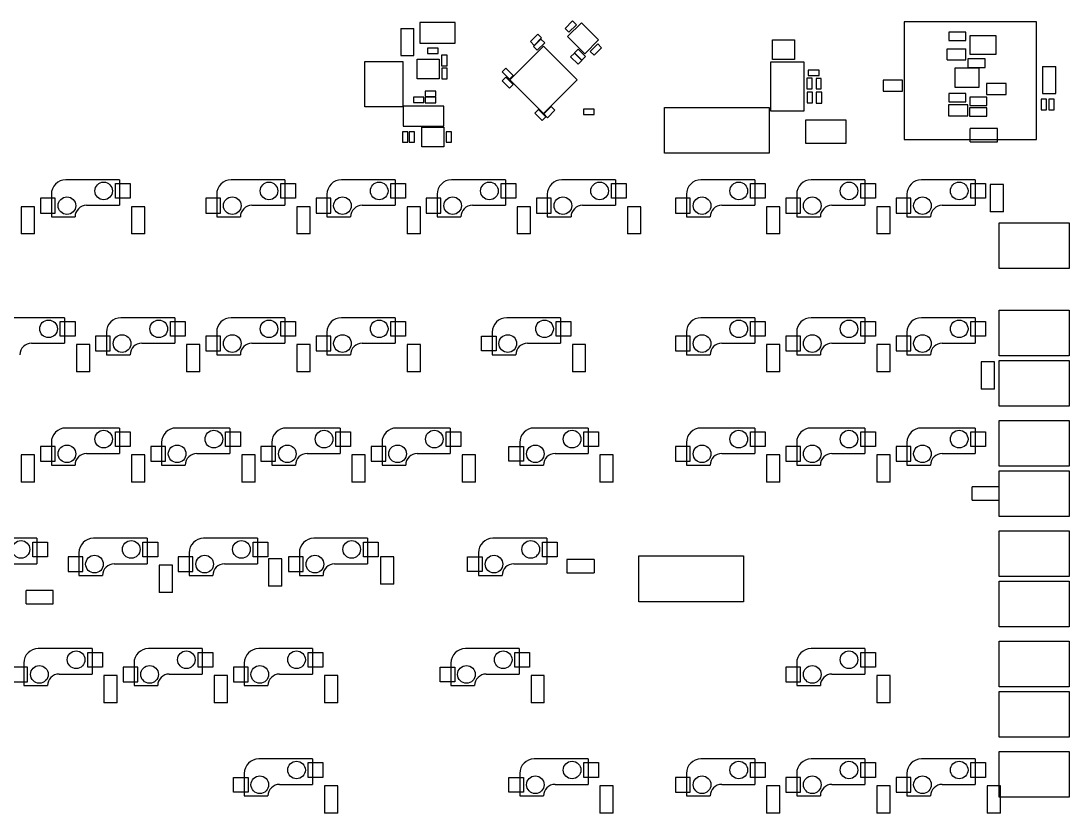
# Model space of a CAD drawing. Extents: x -22 to 350, y -102 to 34.
# Drawn here: x 169.2 to 350.4, y -102.4 to 34.4 of the extents above; entities that cross this region are included whole.
import ezdxf

# ---------------------------------------------------------------- set-up
doc = ezdxf.new("R2010")
doc.units = 0
doc.layers.add('BLACK', color=7, linetype='CONTINUOUS')

msp = doc.modelspace()

# ---------------------------------------------------------------- linework, layer by layer
at = {"layer": 'BLACK', "linetype": 'CONTINUOUS'}
for p, q in [((264.568, 34.4414), (263.281, 33.1544)), ((265.219, 33.7908), (264.568, 34.4414)), ((234.85, 33.15), (234.85, 28.45)), ((234.85, 33.15), (237.15, 33.15)), ((237.15, 28.45), (237.15, 33.15)), ((238.15, 34.175), (238.15, 30.625)), ((244.25, 34.175), (238.15, 34.175)), ((244.25, 30.625), (244.25, 34.175)), ((263.281, 33.1544), (263.932, 32.5039)), ((263.684, 31.7323), (266.088, 34.1364)), ((263.932, 32.5039), (265.219, 33.7908)), ((266.088, 34.1364), (269.058, 31.1666)), ((321.857, 34.275), (321.857, 13.975)), ((344.757, 34.275), (321.857, 34.275)), ((344.757, 13.975), (344.757, 34.275)), ((258.568, 32.1664), (257.281, 30.8794)), ((257.281, 30.8794), (257.932, 30.2289)), ((259.093, 31.3164), (257.806, 30.0294)), ((257.932, 30.2289), (259.219, 31.5158)), ((259.219, 31.5158), (258.568, 32.1664)), ((259.744, 30.6658), (259.093, 31.3164)), ((266.654, 28.7624), (263.684, 31.7323)), ((269.058, 31.1666), (266.654, 28.7624)), ((299.11, 31.16), (302.95, 31.16)), ((299.11, 27.76), (299.11, 31.16)), ((302.95, 31.16), (302.95, 27.76)), ((332.53, 32.51), (329.57, 32.51)), ((329.57, 32.51), (329.57, 31.05)), ((329.57, 31.05), (332.53, 31.05)), ((332.53, 31.05), (332.53, 32.51)), ((337.76, 31.86), (333.2, 31.86)), ((333.2, 31.86), (333.2, 28.7)), ((337.76, 28.7), (337.76, 31.86)), ((238.15, 30.625), (244.25, 30.625)), ((241.31, 29.74), (239.49, 29.74)), ((239.49, 29.74), (239.49, 28.82)), ((241.31, 28.82), (241.31, 29.74)), ((253.694, 24.2827), (259.52, 30.1093)), ((257.806, 30.0294), (258.457, 29.3789)), ((258.457, 29.3789), (259.744, 30.6658)), ((259.52, 30.1093), (265.347, 24.2827)), ((265.532, 29.5914), (264.881, 28.9408)), ((266.819, 28.3044), (265.532, 29.5914)), ((268.908, 30.4808), (267.621, 29.1939)), ((267.621, 29.1939), (268.271, 28.5433)), ((268.271, 28.5433), (269.558, 29.8303)), ((269.558, 29.8303), (268.908, 30.4808)), ((329.33, 29.63), (332.53, 29.63)), ((329.33, 27.73), (329.33, 29.63)), ((332.53, 27.73), (332.53, 29.63)), ((228.668, 19.625), (228.668, 27.425)), ((228.668, 27.425), (235.228, 27.425)), ((234.85, 28.45), (237.15, 28.45)), ((235.228, 27.425), (235.228, 19.625)), ((237.68, 24.4679), (237.68, 27.8679)), ((237.68, 27.8679), (241.52, 27.8679)), ((239.49, 28.82), (241.31, 28.82)), ((241.52, 27.8679), (241.52, 24.4679)), ((241.93, 28.53), (241.93, 26.67)), ((242.87, 28.53), (241.93, 28.53)), ((242.87, 26.67), (242.87, 28.53)), ((264.882, 28.8914), (264.231, 28.2408)), ((264.231, 28.2408), (265.518, 26.9539)), ((264.881, 28.9408), (266.168, 27.6539)), ((266.169, 27.6044), (264.882, 28.8914)), ((265.518, 26.9539), (266.169, 27.6044)), ((266.168, 27.6539), (266.819, 28.3044)), ((298.82, 27.39), (304.52, 27.39)), ((298.82, 18.89), (298.82, 27.39)), ((302.95, 27.76), (299.11, 27.76)), ((304.52, 27.39), (304.52, 18.89)), ((329.33, 27.73), (332.53, 27.73)), ((335.87, 27.89), (332.91, 27.89)), ((332.91, 27.89), (332.91, 26.43)), ((333.2, 28.7), (337.76, 28.7)), ((335.87, 26.43), (335.87, 27.89)), ((241.93, 26.67), (242.87, 26.67)), ((242.9, 26.2821), (241.96, 26.2821)), ((241.96, 26.2821), (241.96, 24.4221)), ((242.9, 24.4221), (242.9, 26.2821)), ((253.027, 26.3115), (252.377, 25.6609)), ((252.377, 25.6609), (253.664, 24.374)), ((254.314, 25.0245), (253.027, 26.3115)), ((305.3, 25.95), (305.3, 25.01)), ((307.16, 25.95), (305.3, 25.95)), ((307.16, 25.01), (307.16, 25.95)), ((330.7, 22.95), (330.7, 26.35)), ((330.7, 26.35), (334.8, 26.35)), ((332.91, 26.43), (335.87, 26.43)), ((334.8, 26.35), (334.8, 22.95)), ((345.78, 26.6), (345.78, 21.9)), ((345.78, 26.6), (348.08, 26.6)), ((348.08, 21.9), (348.08, 26.6)), ((241.52, 24.4679), (237.68, 24.4679)), ((241.96, 24.4221), (242.9, 24.4221)), ((253.027, 24.7615), (252.377, 24.1109)), ((252.377, 24.1109), (253.664, 22.824)), ((254.314, 23.4746), (253.027, 24.7615)), ((253.664, 24.374), (254.314, 25.0245)), ((259.52, 18.4561), (253.694, 24.2827)), ((265.347, 24.2827), (259.52, 18.4561)), ((305.99, 24.56), (305.05, 24.56)), ((305.05, 24.56), (305.05, 22.7)), ((305.3, 25.01), (307.16, 25.01)), ((305.99, 22.7), (305.99, 24.56)), ((306.64, 24.53), (306.64, 22.71)), ((307.56, 24.53), (306.64, 24.53)), ((307.56, 22.71), (307.56, 24.53)), ((321.59, 24.21), (318.23, 24.21)), ((318.23, 24.21), (318.23, 22.31)), ((321.59, 22.31), (321.59, 24.21)), ((336.13, 23.66), (336.13, 21.76)), ((339.49, 23.66), (336.13, 23.66)), ((339.49, 21.76), (339.49, 23.66)), ((240.91, 22.31), (239.09, 22.31)), ((239.09, 22.31), (239.09, 21.39)), ((240.91, 21.39), (240.91, 22.31)), ((253.664, 22.824), (254.314, 23.4746)), ((305.05, 22.7), (305.99, 22.7)), ((306.03, 22.14), (305.11, 22.14)), ((305.11, 22.14), (305.11, 20.32)), ((306.03, 20.32), (306.03, 22.14)), ((306.64, 22.71), (307.56, 22.71)), ((306.68, 22.13), (306.68, 20.27)), ((307.62, 22.13), (306.68, 22.13)), ((307.62, 20.27), (307.62, 22.13)), ((318.23, 22.31), (321.59, 22.31)), ((329.582, 21.9205), (329.582, 20.4605)), ((332.542, 21.9205), (329.582, 21.9205)), ((334.8, 22.95), (330.7, 22.95)), ((332.542, 20.4605), (332.542, 21.9205)), ((336.13, 21.76), (339.49, 21.76)), ((345.78, 21.9), (348.08, 21.9)), ((238.875, 21.263), (237.055, 21.263)), ((237.055, 21.263), (237.055, 20.343)), ((237.055, 20.343), (238.875, 20.343)), ((238.875, 20.343), (238.875, 21.263)), ((239.07, 21.27), (239.07, 20.33)), ((240.93, 21.27), (239.07, 21.27)), ((239.07, 20.33), (240.93, 20.33)), ((239.09, 21.39), (240.91, 21.39)), ((240.93, 20.33), (240.93, 21.27)), ((305.11, 20.32), (306.03, 20.32)), ((306.68, 20.27), (307.62, 20.27)), ((332.905, 19.95), (329.545, 19.95)), ((329.545, 19.95), (329.545, 18.05)), ((329.582, 20.4605), (332.542, 20.4605)), ((332.905, 18.05), (332.905, 19.95)), ((333.2, 21.29), (333.2, 19.83)), ((336.16, 21.29), (333.2, 21.29)), ((336.16, 19.83), (336.16, 21.29)), ((346.5, 20.96), (345.56, 20.96)), ((345.56, 20.96), (345.56, 19.1)), ((346.5, 19.1), (346.5, 20.96)), ((347.83, 20.93), (346.91, 20.93)), ((346.91, 20.93), (346.91, 19.11)), ((347.83, 19.11), (347.83, 20.93)), ((235.228, 19.625), (228.668, 19.625)), ((242.3, 19.75), (235.3, 19.75)), ((235.3, 19.75), (235.3, 16.25)), ((242.3, 16.25), (242.3, 19.75)), ((258.677, 19.1615), (258.027, 18.5109)), ((258.027, 18.5109), (259.314, 17.224)), ((259.964, 17.8745), (258.677, 19.1615)), ((260.864, 19.6615), (259.577, 18.3745)), ((259.577, 18.3745), (260.227, 17.724)), ((260.227, 17.724), (261.514, 19.0109)), ((261.514, 19.0109), (260.864, 19.6615)), ((266.44, 19.2027), (266.44, 18.2627)), ((268.3, 19.2027), (266.44, 19.2027)), ((266.44, 18.2627), (268.3, 18.2627)), ((268.3, 18.2627), (268.3, 19.2027)), ((280.471, 11.625), (280.471, 19.525)), ((280.471, 19.525), (298.571, 19.525)), ((298.571, 19.525), (298.571, 11.625)), ((304.52, 18.89), (298.82, 18.89)), ((333.19, 19.46), (333.19, 18)), ((336.15, 19.46), (333.19, 19.46)), ((333.2, 19.83), (336.16, 19.83)), ((336.15, 18), (336.15, 19.46)), ((345.56, 19.1), (346.5, 19.1)), ((346.91, 19.11), (347.83, 19.11)), ((259.314, 17.224), (259.964, 17.8745)), ((311.83, 17.32), (304.83, 17.32)), ((304.83, 17.32), (304.83, 13.32)), ((311.83, 13.32), (311.83, 17.32)), ((329.545, 18.05), (332.905, 18.05)), ((333.19, 18), (336.15, 18)), ((235.14, 15.31), (235.14, 13.49)), ((236.06, 15.31), (235.14, 15.31)), ((235.3, 16.25), (242.3, 16.25)), ((236.06, 13.49), (236.06, 15.31)), ((236.34, 15.31), (236.34, 13.49)), ((237.26, 15.31), (236.34, 15.31)), ((237.26, 13.49), (237.26, 15.31)), ((238.48, 16.1), (242.32, 16.1)), ((238.48, 12.7), (238.48, 16.1)), ((242.32, 16.1), (242.32, 12.7)), ((242.74, 15.31), (242.74, 13.49)), ((243.66, 15.31), (242.74, 15.31)), ((243.66, 13.49), (243.66, 15.31)), ((338.01, 15.86), (333.31, 15.86)), ((333.31, 13.56), (333.31, 15.86)), ((338.01, 13.56), (338.01, 15.86)), ((235.14, 13.49), (236.06, 13.49)), ((236.34, 13.49), (237.26, 13.49)), ((242.32, 12.7), (238.48, 12.7)), ((242.74, 13.49), (243.66, 13.49)), ((304.83, 13.32), (311.83, 13.32)), ((321.857, 13.975), (344.757, 13.975)), ((333.31, 13.56), (338.01, 13.56)), ((298.571, 11.625), (280.471, 11.625)), ((186.275, 7), (176.975, 7)), ((185.547, 6.35), (188.087, 6.35)), ((185.547, 3.81), (185.547, 6.35)), ((186.275, 7), (186.275, 2.6)), ((188.087, 6.35), (188.087, 3.81)), ((214.85, 7), (205.55, 7)), ((214.122, 3.81), (214.122, 6.35)), ((214.122, 6.35), (216.662, 6.35)), ((214.85, 7), (214.85, 2.6)), ((216.662, 6.35), (216.662, 3.81)), ((233.9, 7), (224.6, 7)), ((233.172, 3.81), (233.172, 6.35)), ((233.172, 6.35), (235.712, 6.35)), ((233.9, 7), (233.9, 2.6)), ((235.712, 6.35), (235.712, 3.81)), ((252.95, 7), (243.65, 7)), ((252.222, 6.35), (254.762, 6.35)), ((252.222, 3.81), (252.222, 6.35)), ((252.95, 7), (252.95, 2.6)), ((254.762, 6.35), (254.762, 3.81)), ((272, 7), (262.7, 7)), ((271.272, 3.81), (271.272, 6.35)), ((271.272, 6.35), (273.812, 6.35)), ((272, 7), (272, 2.6)), ((273.812, 6.35), (273.812, 3.81)), ((296.05, 7), (286.75, 7)), ((295.322, 3.81), (295.322, 6.35)), ((295.322, 6.35), (297.862, 6.35)), ((296.05, 7), (296.05, 2.6)), ((297.862, 6.35), (297.862, 3.81)), ((315.1, 7), (305.8, 7)), ((314.372, 6.35), (316.912, 6.35)), ((314.372, 3.81), (314.372, 6.35)), ((315.1, 7), (315.1, 2.6)), ((316.912, 6.35), (316.912, 3.81)), ((334.15, 7), (324.85, 7)), ((333.422, 6.35), (335.962, 6.35)), ((333.422, 3.81), (333.422, 6.35)), ((334.15, 7), (334.15, 2.6)), ((335.962, 6.35), (335.962, 3.81)), ((336.75, 6.18), (336.75, 1.48)), ((339.05, 6.18), (336.75, 6.18)), ((339.05, 1.48), (339.05, 6.18)), ((172.593, 3.81), (172.593, 1.27)), ((175.133, 3.81), (172.593, 3.81)), ((174.475, 4.5), (174.475, 0.6)), ((175.133, 1.27), (175.133, 3.81)), ((188.087, 3.81), (185.547, 3.81)), ((203.708, 3.81), (201.168, 3.81)), ((201.168, 3.81), (201.168, 1.27)), ((203.05, 4.5), (203.05, 0.6)), ((203.708, 1.27), (203.708, 3.81)), ((216.662, 3.81), (214.122, 3.81)), ((222.758, 3.81), (220.218, 3.81)), ((220.218, 3.81), (220.218, 1.27)), ((222.1, 4.5), (222.1, 0.6)), ((222.758, 1.27), (222.758, 3.81)), ((235.712, 3.81), (233.172, 3.81)), ((241.808, 3.81), (239.268, 3.81)), ((239.268, 3.81), (239.268, 1.27)), ((241.15, 4.5), (241.15, 0.6)), ((241.808, 1.27), (241.808, 3.81)), ((254.762, 3.81), (252.222, 3.81)), ((260.858, 3.81), (258.318, 3.81)), ((258.318, 3.81), (258.318, 1.27)), ((260.2, 4.5), (260.2, 0.6)), ((260.858, 1.27), (260.858, 3.81)), ((273.812, 3.81), (271.272, 3.81)), ((282.368, 3.81), (282.368, 1.27)), ((284.908, 3.81), (282.368, 3.81)), ((284.25, 4.5), (284.25, 0.6)), ((284.908, 1.27), (284.908, 3.81)), ((297.862, 3.81), (295.322, 3.81)), ((303.958, 3.81), (301.418, 3.81)), ((301.418, 3.81), (301.418, 1.27)), ((303.3, 4.5), (303.3, 0.6)), ((303.958, 1.27), (303.958, 3.81)), ((316.912, 3.81), (314.372, 3.81)), ((323.008, 3.81), (320.468, 3.81)), ((320.468, 3.81), (320.468, 1.27)), ((322.35, 4.5), (322.35, 0.6)), ((323.008, 1.27), (323.008, 3.81)), ((335.962, 3.81), (333.422, 3.81)), ((171.575, 2.35), (169.275, 2.35)), ((169.275, 2.35), (169.275, -2.35)), ((171.575, -2.35), (171.575, 2.35)), ((180.575, 2.6), (186.275, 2.6)), ((190.625, 2.35), (188.325, 2.35)), ((188.325, 2.35), (188.325, -2.35)), ((190.625, -2.35), (190.625, 2.35)), ((209.15, 2.6), (214.85, 2.6)), ((216.9, 2.35), (216.9, -2.35)), ((219.2, 2.35), (216.9, 2.35)), ((219.2, -2.35), (219.2, 2.35)), ((228.2, 2.6), (233.9, 2.6)), ((235.95, 2.35), (235.95, -2.35)), ((238.25, 2.35), (235.95, 2.35)), ((238.25, -2.35), (238.25, 2.35)), ((247.25, 2.6), (252.95, 2.6)), ((257.3, 2.35), (255, 2.35)), ((255, 2.35), (255, -2.35)), ((257.3, -2.35), (257.3, 2.35)), ((266.3, 2.6), (272, 2.6)), ((274.05, 2.35), (274.05, -2.35)), ((276.35, 2.35), (274.05, 2.35)), ((276.35, -2.35), (276.35, 2.35)), ((290.35, 2.6), (296.05, 2.6)), ((298.1, 2.35), (298.1, -2.35)), ((300.4, 2.35), (298.1, 2.35)), ((300.4, -2.35), (300.4, 2.35)), ((309.4, 2.6), (315.1, 2.6)), ((319.45, 2.35), (317.15, 2.35)), ((317.15, 2.35), (317.15, -2.35)), ((319.45, -2.35), (319.45, 2.35)), ((328.45, 2.6), (334.15, 2.6)), ((172.593, 1.27), (175.133, 1.27)), ((174.475, 0.6), (178.575, 0.6)), ((201.168, 1.27), (203.708, 1.27)), ((203.05, 0.6), (207.15, 0.6)), ((220.218, 1.27), (222.758, 1.27)), ((222.1, 0.6), (226.2, 0.6)), ((239.268, 1.27), (241.808, 1.27)), ((241.15, 0.6), (245.25, 0.6)), ((258.318, 1.27), (260.858, 1.27)), ((260.2, 0.6), (264.3, 0.6)), ((282.368, 1.27), (284.908, 1.27)), ((284.25, 0.6), (288.35, 0.6)), ((301.418, 1.27), (303.958, 1.27)), ((303.3, 0.6), (307.4, 0.6)), ((320.468, 1.27), (323.008, 1.27)), ((322.35, 0.6), (326.45, 0.6)), ((339.05, 1.48), (336.75, 1.48)), ((338.275, -0.4), (350.375, -0.4)), ((338.275, -8.3), (338.275, -0.4)), ((350.375, -0.4), (350.375, -8.3)), ((171.575, -2.35), (169.275, -2.35)), ((190.625, -2.35), (188.325, -2.35)), ((219.2, -2.35), (216.9, -2.35)), ((238.25, -2.35), (235.95, -2.35)), ((257.3, -2.35), (255, -2.35)), ((276.35, -2.35), (274.05, -2.35)), ((300.4, -2.35), (298.1, -2.35)), ((319.45, -2.35), (317.15, -2.35)), ((350.375, -8.3), (338.275, -8.3)), ((338.275, -15.5125), (350.375, -15.5125)), ((338.275, -23.4125), (338.275, -15.5125)), ((350.375, -15.5125), (350.375, -23.4125)), ((176.75, -16.8125), (167.45, -16.8125)), ((176.022, -17.4625), (178.562, -17.4625)), ((176.022, -20.0025), (176.022, -17.4625)), ((176.75, -16.8125), (176.75, -21.2125)), ((178.562, -17.4625), (178.562, -20.0025)), ((195.8, -16.8125), (186.5, -16.8125)), ((195.072, -17.4625), (197.612, -17.4625)), ((195.072, -20.0025), (195.072, -17.4625)), ((195.8, -16.8125), (195.8, -21.2125)), ((197.612, -17.4625), (197.612, -20.0025)), ((214.85, -16.8125), (205.55, -16.8125)), ((214.122, -17.4625), (216.662, -17.4625)), ((214.122, -20.0025), (214.122, -17.4625)), ((214.85, -16.8125), (214.85, -21.2125)), ((216.662, -17.4625), (216.662, -20.0025)), ((233.9, -16.8125), (224.6, -16.8125)), ((233.172, -20.0025), (233.172, -17.4625)), ((233.172, -17.4625), (235.712, -17.4625)), ((233.9, -16.8125), (233.9, -21.2125)), ((235.712, -17.4625), (235.712, -20.0025)), ((262.475, -16.8125), (253.175, -16.8125)), ((261.747, -17.4625), (264.287, -17.4625)), ((261.747, -20.0025), (261.747, -17.4625)), ((262.475, -16.8125), (262.475, -21.2125)), ((264.287, -17.4625), (264.287, -20.0025)), ((296.05, -16.8125), (286.75, -16.8125)), ((295.322, -17.4625), (297.862, -17.4625)), ((295.322, -20.0025), (295.322, -17.4625)), ((296.05, -16.8125), (296.05, -21.2125)), ((297.862, -17.4625), (297.862, -20.0025)), ((315.1, -16.8125), (305.8, -16.8125)), ((314.372, -20.0025), (314.372, -17.4625)), ((314.372, -17.4625), (316.912, -17.4625)), ((315.1, -16.8125), (315.1, -21.2125)), ((316.912, -17.4625), (316.912, -20.0025)), ((334.15, -16.8125), (324.85, -16.8125)), ((333.422, -20.0025), (333.422, -17.4625)), ((333.422, -17.4625), (335.962, -17.4625)), ((334.15, -16.8125), (334.15, -21.2125)), ((335.962, -17.4625), (335.962, -20.0025)), ((184, -19.3125), (184, -23.2125)), ((203.05, -19.3125), (203.05, -23.2125)), ((222.1, -19.3125), (222.1, -23.2125)), ((250.675, -19.3125), (250.675, -23.2125)), ((284.25, -19.3125), (284.25, -23.2125)), ((303.3, -19.3125), (303.3, -23.2125)), ((322.35, -19.3125), (322.35, -23.2125)), ((171.05, -21.2125), (176.75, -21.2125)), ((178.562, -20.0025), (176.022, -20.0025)), ((181.1, -21.4625), (178.8, -21.4625)), ((178.8, -21.4625), (178.8, -26.1625)), ((181.1, -26.1625), (181.1, -21.4625)), ((182.118, -20.0025), (182.118, -22.5425)), ((184.658, -20.0025), (182.118, -20.0025)), ((184.658, -22.5425), (184.658, -20.0025)), ((190.1, -21.2125), (195.8, -21.2125)), ((197.612, -20.0025), (195.072, -20.0025)), ((200.15, -21.4625), (197.85, -21.4625)), ((197.85, -21.4625), (197.85, -26.1625)), ((200.15, -26.1625), (200.15, -21.4625)), ((203.708, -20.0025), (201.168, -20.0025)), ((201.168, -20.0025), (201.168, -22.5425)), ((203.708, -22.5425), (203.708, -20.0025)), ((209.15, -21.2125), (214.85, -21.2125)), ((216.662, -20.0025), (214.122, -20.0025)), ((216.9, -21.4625), (216.9, -26.1625)), ((219.2, -21.4625), (216.9, -21.4625)), ((219.2, -26.1625), (219.2, -21.4625)), ((222.758, -20.0025), (220.218, -20.0025)), ((220.218, -20.0025), (220.218, -22.5425)), ((222.758, -22.5425), (222.758, -20.0025)), ((228.2, -21.2125), (233.9, -21.2125)), ((235.712, -20.0025), (233.172, -20.0025)), ((238.25, -21.4625), (235.95, -21.4625)), ((235.95, -21.4625), (235.95, -26.1625)), ((238.25, -26.1625), (238.25, -21.4625)), ((248.793, -22.5425), (248.793, -20.0025)), ((248.793, -20.0025), (251.333, -20.0025)), ((251.333, -20.0025), (251.333, -22.5425)), ((256.775, -21.2125), (262.475, -21.2125)), ((264.287, -20.0025), (261.747, -20.0025)), ((264.525, -21.4625), (264.525, -26.1625)), ((266.825, -21.4625), (264.525, -21.4625)), ((266.825, -26.1625), (266.825, -21.4625)), ((284.908, -20.0025), (282.368, -20.0025)), ((282.368, -20.0025), (282.368, -22.5425)), ((284.908, -22.5425), (284.908, -20.0025)), ((290.35, -21.2125), (296.05, -21.2125)), ((297.862, -20.0025), (295.322, -20.0025)), ((298.1, -21.4625), (298.1, -26.1625)), ((300.4, -21.4625), (298.1, -21.4625)), ((300.4, -26.1625), (300.4, -21.4625)), ((303.958, -20.0025), (301.418, -20.0025)), ((301.418, -20.0025), (301.418, -22.5425)), ((303.958, -22.5425), (303.958, -20.0025)), ((309.4, -21.2125), (315.1, -21.2125)), ((316.912, -20.0025), (314.372, -20.0025)), ((317.15, -21.4625), (317.15, -26.1625)), ((319.45, -21.4625), (317.15, -21.4625)), ((319.45, -26.1625), (319.45, -21.4625)), ((320.468, -20.0025), (320.468, -22.5425)), ((323.008, -20.0025), (320.468, -20.0025)), ((323.008, -22.5425), (323.008, -20.0025)), ((328.45, -21.2125), (334.15, -21.2125)), ((335.962, -20.0025), (333.422, -20.0025)), ((182.118, -22.5425), (184.658, -22.5425)), ((184, -23.2125), (188.1, -23.2125)), ((201.168, -22.5425), (203.708, -22.5425)), ((203.05, -23.2125), (207.15, -23.2125)), ((220.218, -22.5425), (222.758, -22.5425)), ((222.1, -23.2125), (226.2, -23.2125)), ((251.333, -22.5425), (248.793, -22.5425)), ((250.675, -23.2125), (254.775, -23.2125)), ((282.368, -22.5425), (284.908, -22.5425)), ((284.25, -23.2125), (288.35, -23.2125)), ((301.418, -22.5425), (303.958, -22.5425)), ((303.3, -23.2125), (307.4, -23.2125)), ((320.468, -22.5425), (323.008, -22.5425)), ((322.35, -23.2125), (326.45, -23.2125)), ((350.375, -23.4125), (338.275, -23.4125)), ((337.5, -24.45), (335.2, -24.45)), ((335.2, -24.45), (335.2, -29.15)), ((337.5, -29.15), (337.5, -24.45)), ((338.275, -32.1125), (338.275, -24.2125)), ((338.275, -24.2125), (350.375, -24.2125)), ((350.375, -24.2125), (350.375, -32.1125)), ((181.1, -26.1625), (178.8, -26.1625)), ((200.15, -26.1625), (197.85, -26.1625)), ((219.2, -26.1625), (216.9, -26.1625)), ((238.25, -26.1625), (235.95, -26.1625)), ((266.825, -26.1625), (264.525, -26.1625)), ((300.4, -26.1625), (298.1, -26.1625)), ((319.45, -26.1625), (317.15, -26.1625)), ((337.5, -29.15), (335.2, -29.15)), ((350.375, -32.1125), (338.275, -32.1125)), ((186.275, -35.8625), (176.975, -35.8625)), ((186.275, -35.8625), (186.275, -40.2625)), ((205.325, -35.8625), (196.025, -35.8625)), ((205.325, -35.8625), (205.325, -40.2625)), ((224.375, -35.8625), (215.075, -35.8625)), ((224.375, -35.8625), (224.375, -40.2625)), ((243.425, -35.8625), (234.125, -35.8625)), ((243.425, -35.8625), (243.425, -40.2625)), ((267.238, -35.8625), (257.938, -35.8625)), ((267.238, -35.8625), (267.238, -40.2625)), ((296.05, -35.8625), (286.75, -35.8625)), ((296.05, -35.8625), (296.05, -40.2625)), ((315.1, -35.8625), (305.8, -35.8625)), ((315.1, -35.8625), (315.1, -40.2625)), ((334.15, -35.8625), (324.85, -35.8625)), ((334.15, -35.8625), (334.15, -40.2625)), ((338.275, -42.4625), (338.275, -34.5625)), ((338.275, -34.5625), (350.375, -34.5625)), ((350.375, -34.5625), (350.375, -42.4625)), ((185.547, -39.0525), (185.547, -36.5125)), ((185.547, -36.5125), (188.087, -36.5125)), ((188.087, -36.5125), (188.087, -39.0525)), ((204.597, -39.0525), (204.597, -36.5125)), ((204.597, -36.5125), (207.137, -36.5125)), ((207.137, -36.5125), (207.137, -39.0525)), ((223.647, -39.0525), (223.647, -36.5125)), ((223.647, -36.5125), (226.187, -36.5125)), ((226.187, -36.5125), (226.187, -39.0525)), ((242.697, -36.5125), (245.237, -36.5125)), ((242.697, -39.0525), (242.697, -36.5125)), ((245.237, -36.5125), (245.237, -39.0525)), ((266.51, -36.5125), (269.049, -36.5125)), ((266.51, -39.0525), (266.51, -36.5125)), ((269.049, -36.5125), (269.049, -39.0525)), ((295.322, -39.0525), (295.322, -36.5125)), ((295.322, -36.5125), (297.862, -36.5125)), ((297.862, -36.5125), (297.862, -39.0525)), ((314.372, -36.5125), (316.912, -36.5125)), ((314.372, -39.0525), (314.372, -36.5125)), ((316.912, -36.5125), (316.912, -39.0525)), ((333.422, -36.5125), (335.962, -36.5125)), ((333.422, -39.0525), (333.422, -36.5125)), ((335.962, -36.5125), (335.962, -39.0525)), ((172.593, -39.0525), (172.593, -41.5925)), ((175.133, -39.0525), (172.593, -39.0525)), ((174.475, -38.3625), (174.475, -42.2625)), ((175.133, -41.5925), (175.133, -39.0525)), ((188.087, -39.0525), (185.547, -39.0525)), ((191.643, -39.0525), (191.643, -41.5925)), ((194.183, -39.0525), (191.643, -39.0525)), ((193.525, -38.3625), (193.525, -42.2625)), ((194.183, -41.5925), (194.183, -39.0525)), ((207.137, -39.0525), (204.597, -39.0525)), ((210.693, -39.0525), (210.693, -41.5925)), ((213.233, -39.0525), (210.693, -39.0525)), ((212.575, -38.3625), (212.575, -42.2625)), ((213.233, -41.5925), (213.233, -39.0525)), ((226.187, -39.0525), (223.647, -39.0525)), ((229.743, -39.0525), (229.743, -41.5925)), ((232.283, -39.0525), (229.743, -39.0525)), ((231.625, -38.3625), (231.625, -42.2625)), ((232.283, -41.5925), (232.283, -39.0525)), ((245.237, -39.0525), (242.697, -39.0525)), ((253.555, -39.0525), (256.096, -39.0525)), ((253.555, -41.5925), (253.555, -39.0525)), ((255.438, -38.3625), (255.438, -42.2625)), ((256.096, -39.0525), (256.096, -41.5925)), ((269.049, -39.0525), (266.51, -39.0525)), ((284.908, -39.0525), (282.368, -39.0525)), ((282.368, -39.0525), (282.368, -41.5925)), ((284.25, -38.3625), (284.25, -42.2625)), ((284.908, -41.5925), (284.908, -39.0525)), ((297.862, -39.0525), (295.322, -39.0525)), ((303.958, -39.0525), (301.418, -39.0525)), ((301.418, -39.0525), (301.418, -41.5925)), ((303.3, -38.3625), (303.3, -42.2625)), ((303.958, -41.5925), (303.958, -39.0525)), ((316.912, -39.0525), (314.372, -39.0525)), ((320.468, -39.0525), (320.468, -41.5925)), ((323.008, -39.0525), (320.468, -39.0525)), ((322.35, -38.3625), (322.35, -42.2625)), ((323.008, -41.5925), (323.008, -39.0525)), ((335.962, -39.0525), (333.422, -39.0525)), ((169.275, -40.5125), (169.275, -45.2125)), ((171.575, -40.5125), (169.275, -40.5125)), ((171.575, -45.2125), (171.575, -40.5125)), ((172.593, -41.5925), (175.133, -41.5925)), ((180.575, -40.2625), (186.275, -40.2625)), ((188.325, -40.5125), (188.325, -45.2125)), ((190.625, -40.5125), (188.325, -40.5125)), ((190.625, -45.2125), (190.625, -40.5125)), ((191.643, -41.5925), (194.183, -41.5925)), ((199.625, -40.2625), (205.325, -40.2625)), ((207.375, -40.5125), (207.375, -45.2125)), ((209.675, -40.5125), (207.375, -40.5125)), ((209.675, -45.2125), (209.675, -40.5125)), ((210.693, -41.5925), (213.233, -41.5925)), ((218.675, -40.2625), (224.375, -40.2625)), ((226.425, -40.5125), (226.425, -45.2125)), ((228.725, -40.5125), (226.425, -40.5125)), ((228.725, -45.2125), (228.725, -40.5125)), ((229.743, -41.5925), (232.283, -41.5925)), ((237.725, -40.2625), (243.425, -40.2625)), ((245.475, -40.5125), (245.475, -45.2125)), ((247.775, -40.5125), (245.475, -40.5125)), ((247.775, -45.2125), (247.775, -40.5125)), ((256.096, -41.5925), (253.555, -41.5925)), ((261.537, -40.2625), (267.238, -40.2625)), ((269.287, -40.5125), (269.287, -45.2125)), ((271.587, -40.5125), (269.287, -40.5125)), ((271.587, -45.2125), (271.587, -40.5125)), ((282.368, -41.5925), (284.908, -41.5925)), ((290.35, -40.2625), (296.05, -40.2625)), ((300.4, -40.5125), (298.1, -40.5125)), ((298.1, -40.5125), (298.1, -45.2125)), ((300.4, -45.2125), (300.4, -40.5125)), ((301.418, -41.5925), (303.958, -41.5925)), ((309.4, -40.2625), (315.1, -40.2625)), ((317.15, -40.5125), (317.15, -45.2125)), ((319.45, -40.5125), (317.15, -40.5125)), ((319.45, -45.2125), (319.45, -40.5125)), ((320.468, -41.5925), (323.008, -41.5925)), ((328.45, -40.2625), (334.15, -40.2625)), ((174.475, -42.2625), (178.575, -42.2625)), ((193.525, -42.2625), (197.625, -42.2625)), ((212.575, -42.2625), (216.675, -42.2625)), ((231.625, -42.2625), (235.725, -42.2625)), ((255.438, -42.2625), (259.537, -42.2625)), ((284.25, -42.2625), (288.35, -42.2625)), ((303.3, -42.2625), (307.4, -42.2625)), ((322.35, -42.2625), (326.45, -42.2625)), ((350.375, -42.4625), (338.275, -42.4625)), ((338.275, -43.2625), (350.375, -43.2625)), ((338.275, -51.1625), (338.275, -43.2625)), ((350.375, -43.2625), (350.375, -51.1625)), ((171.575, -45.2125), (169.275, -45.2125)), ((190.625, -45.2125), (188.325, -45.2125)), ((209.675, -45.2125), (207.375, -45.2125)), ((228.725, -45.2125), (226.425, -45.2125)), ((247.775, -45.2125), (245.475, -45.2125)), ((271.587, -45.2125), (269.287, -45.2125)), ((300.4, -45.2125), (298.1, -45.2125)), ((319.45, -45.2125), (317.15, -45.2125)), ((338.325, -46.05), (333.625, -46.05)), ((333.625, -48.35), (333.625, -46.05)), ((338.325, -48.35), (338.325, -46.05)), ((333.625, -48.35), (338.325, -48.35)), ((350.375, -51.1625), (338.275, -51.1625)), ((338.275, -53.6125), (350.375, -53.6125)), ((338.275, -61.5125), (338.275, -53.6125)), ((350.375, -53.6125), (350.375, -61.5125)), ((171.987, -54.9125), (162.688, -54.9125)), ((171.26, -58.1025), (171.26, -55.5625)), ((171.26, -55.5625), (173.799, -55.5625)), ((171.987, -54.9125), (171.987, -59.3125)), ((173.799, -55.5625), (173.799, -58.1025)), ((191.037, -54.9125), (181.737, -54.9125)), ((190.309, -55.5625), (192.849, -55.5625)), ((190.309, -58.1025), (190.309, -55.5625)), ((191.037, -54.9125), (191.037, -59.3125)), ((192.849, -55.5625), (192.849, -58.1025)), ((210.087, -54.9125), (200.787, -54.9125)), ((209.359, -55.5625), (211.899, -55.5625)), ((209.359, -58.1025), (209.359, -55.5625)), ((210.087, -54.9125), (210.087, -59.3125)), ((211.899, -55.5625), (211.899, -58.1025)), ((229.137, -54.9125), (219.837, -54.9125)), ((228.409, -58.1025), (228.409, -55.5625)), ((228.409, -55.5625), (230.95, -55.5625)), ((229.137, -54.9125), (229.137, -59.3125)), ((230.95, -55.5625), (230.95, -58.1025)), ((260.094, -54.9125), (250.794, -54.9125)), ((259.366, -55.5625), (261.906, -55.5625)), ((259.366, -58.1025), (259.366, -55.5625)), ((260.094, -54.9125), (260.094, -59.3125)), ((261.906, -55.5625), (261.906, -58.1025)), ((179.237, -57.4125), (179.237, -61.3125)), ((198.287, -57.4125), (198.287, -61.3125)), ((217.337, -57.4125), (217.337, -61.3125)), ((248.294, -57.4125), (248.294, -61.3125)), ((276.014, -57.9625), (294.114, -57.9625)), ((276.014, -65.8625), (276.014, -57.9625)), ((294.114, -57.9625), (294.114, -65.8625)), ((166.287, -59.3125), (171.987, -59.3125)), ((173.799, -58.1025), (171.26, -58.1025)), ((179.895, -58.1025), (177.355, -58.1025)), ((177.355, -58.1025), (177.355, -60.6425)), ((179.895, -60.6425), (179.895, -58.1025)), ((185.338, -59.3125), (191.037, -59.3125)), ((192.849, -58.1025), (190.309, -58.1025)), ((195.387, -59.5625), (193.087, -59.5625)), ((193.087, -59.5625), (193.087, -64.2625)), ((195.387, -64.2625), (195.387, -59.5625)), ((196.405, -58.1025), (196.405, -60.6425)), ((198.945, -58.1025), (196.405, -58.1025)), ((198.945, -60.6425), (198.945, -58.1025)), ((204.387, -59.3125), (210.087, -59.3125)), ((211.899, -58.1025), (209.359, -58.1025)), ((214.33, -58.48), (212.03, -58.48)), ((212.03, -58.48), (212.03, -63.18)), ((214.33, -63.18), (214.33, -58.48)), ((217.995, -58.1025), (215.456, -58.1025)), ((215.456, -58.1025), (215.456, -60.6425)), ((217.995, -60.6425), (217.995, -58.1025)), ((223.438, -59.3125), (229.137, -59.3125)), ((230.95, -58.1025), (228.409, -58.1025)), ((231.34, -58.12), (231.34, -62.82)), ((233.64, -58.12), (231.34, -58.12)), ((233.64, -62.82), (233.64, -58.12)), ((246.412, -58.1025), (248.952, -58.1025)), ((246.412, -60.6425), (246.412, -58.1025)), ((248.952, -58.1025), (248.952, -60.6425)), ((254.394, -59.3125), (260.094, -59.3125)), ((261.906, -58.1025), (259.366, -58.1025)), ((263.57, -58.55), (263.57, -60.85)), ((268.27, -58.55), (263.57, -58.55)), ((268.27, -58.55), (268.27, -60.85)), ((177.355, -60.6425), (179.895, -60.6425)), ((179.237, -61.3125), (183.338, -61.3125)), ((196.405, -60.6425), (198.945, -60.6425)), ((198.287, -61.3125), (202.387, -61.3125)), ((215.456, -60.6425), (217.995, -60.6425)), ((217.337, -61.3125), (221.438, -61.3125)), ((248.952, -60.6425), (246.412, -60.6425)), ((248.294, -61.3125), (252.394, -61.3125)), ((263.57, -60.85), (268.27, -60.85)), ((350.375, -61.5125), (338.275, -61.5125)), ((214.33, -63.18), (212.03, -63.18)), ((233.64, -62.82), (231.34, -62.82)), ((338.275, -70.2125), (338.275, -62.3125)), ((338.275, -62.3125), (350.375, -62.3125)), ((350.375, -62.3125), (350.375, -70.2125)), ((170.1, -66.21), (170.1, -63.91)), ((174.8, -63.91), (170.1, -63.91)), ((174.8, -66.21), (174.8, -63.91)), ((195.387, -64.2625), (193.087, -64.2625)), ((170.1, -66.21), (174.8, -66.21)), ((294.114, -65.8625), (276.014, -65.8625)), ((350.375, -70.2125), (338.275, -70.2125)), ((181.512, -73.9625), (172.213, -73.9625)), ((181.512, -73.9625), (181.512, -78.3625)), ((200.562, -73.9625), (191.262, -73.9625)), ((200.562, -73.9625), (200.562, -78.3625)), ((219.612, -73.9625), (210.312, -73.9625)), ((219.612, -73.9625), (219.612, -78.3625)), ((255.331, -73.9625), (246.031, -73.9625)), ((255.331, -73.9625), (255.331, -78.3625)), ((315.1, -73.9625), (305.8, -73.9625)), ((315.1, -73.9625), (315.1, -78.3625)), ((338.275, -72.6625), (350.375, -72.6625)), ((338.275, -80.5625), (338.275, -72.6625)), ((350.375, -72.6625), (350.375, -80.5625)), ((180.784, -77.1525), (180.784, -74.6125)), ((180.784, -74.6125), (183.325, -74.6125)), ((183.325, -74.6125), (183.325, -77.1525)), ((199.834, -74.6125), (202.374, -74.6125)), ((199.834, -77.1525), (199.834, -74.6125)), ((202.374, -74.6125), (202.374, -77.1525)), ((218.885, -74.6125), (221.424, -74.6125)), ((218.885, -77.1525), (218.885, -74.6125)), ((221.424, -74.6125), (221.424, -77.1525)), ((254.603, -74.6125), (257.143, -74.6125)), ((254.603, -77.1525), (254.603, -74.6125)), ((257.143, -74.6125), (257.143, -77.1525)), ((314.372, -77.1525), (314.372, -74.6125)), ((314.372, -74.6125), (316.912, -74.6125)), ((316.912, -74.6125), (316.912, -77.1525)), ((170.37, -77.1525), (167.831, -77.1525)), ((169.713, -76.4625), (169.713, -80.3625)), ((170.37, -79.6925), (170.37, -77.1525)), ((183.325, -77.1525), (180.784, -77.1525)), ((189.421, -77.1525), (186.88, -77.1525)), ((186.88, -77.1525), (186.88, -79.6925)), ((188.762, -76.4625), (188.762, -80.3625)), ((189.421, -79.6925), (189.421, -77.1525)), ((202.374, -77.1525), (199.834, -77.1525)), ((208.47, -77.1525), (205.93, -77.1525)), ((205.93, -77.1525), (205.93, -79.6925)), ((207.812, -76.4625), (207.812, -80.3625)), ((208.47, -79.6925), (208.47, -77.1525)), ((221.424, -77.1525), (218.885, -77.1525)), ((241.649, -79.6925), (241.649, -77.1525)), ((241.649, -77.1525), (244.189, -77.1525)), ((243.531, -76.4625), (243.531, -80.3625)), ((244.189, -77.1525), (244.189, -79.6925)), ((257.143, -77.1525), (254.603, -77.1525)), ((303.958, -77.1525), (301.418, -77.1525)), ((301.418, -77.1525), (301.418, -79.6925)), ((303.3, -76.4625), (303.3, -80.3625)), ((303.958, -79.6925), (303.958, -77.1525)), ((316.912, -77.1525), (314.372, -77.1525)), ((167.831, -79.6925), (170.37, -79.6925)), ((175.812, -78.3625), (181.512, -78.3625)), ((183.562, -78.6125), (183.562, -83.3125)), ((185.862, -78.6125), (183.562, -78.6125)), ((185.862, -83.3125), (185.862, -78.6125)), ((186.88, -79.6925), (189.421, -79.6925)), ((194.862, -78.3625), (200.562, -78.3625)), ((202.612, -78.6125), (202.612, -83.3125)), ((204.912, -78.6125), (202.612, -78.6125)), ((204.912, -83.3125), (204.912, -78.6125)), ((205.93, -79.6925), (208.47, -79.6925)), ((213.912, -78.3625), (219.612, -78.3625)), ((223.962, -78.6125), (221.662, -78.6125)), ((221.662, -78.6125), (221.662, -83.3125)), ((223.962, -83.3125), (223.962, -78.6125)), ((244.189, -79.6925), (241.649, -79.6925)), ((249.631, -78.3625), (255.331, -78.3625)), ((257.381, -78.6125), (257.381, -83.3125)), ((259.681, -78.6125), (257.381, -78.6125)), ((259.681, -83.3125), (259.681, -78.6125)), ((301.418, -79.6925), (303.958, -79.6925)), ((309.4, -78.3625), (315.1, -78.3625)), ((319.45, -78.6125), (317.15, -78.6125)), ((317.15, -78.6125), (317.15, -83.3125)), ((319.45, -83.3125), (319.45, -78.6125)), ((169.713, -80.3625), (173.812, -80.3625)), ((188.762, -80.3625), (192.862, -80.3625)), ((207.812, -80.3625), (211.912, -80.3625)), ((243.531, -80.3625), (247.631, -80.3625)), ((303.3, -80.3625), (307.4, -80.3625)), ((350.375, -80.5625), (338.275, -80.5625)), ((338.275, -89.2625), (338.275, -81.3625)), ((338.275, -81.3625), (350.375, -81.3625)), ((350.375, -81.3625), (350.375, -89.2625)), ((185.862, -83.3125), (183.562, -83.3125)), ((204.912, -83.3125), (202.612, -83.3125)), ((223.962, -83.3125), (221.662, -83.3125)), ((259.681, -83.3125), (257.381, -83.3125)), ((319.45, -83.3125), (317.15, -83.3125)), ((350.375, -89.2625), (338.275, -89.2625)), ((338.275, -91.7125), (350.375, -91.7125)), ((338.275, -99.6125), (338.275, -91.7125)), ((350.375, -91.7125), (350.375, -99.6125)), ((219.612, -93.0125), (210.312, -93.0125)), ((218.885, -93.6625), (221.424, -93.6625)), ((218.885, -96.2025), (218.885, -93.6625)), ((219.612, -93.0125), (219.612, -97.4125)), ((221.424, -93.6625), (221.424, -96.2025)), ((267.238, -93.0125), (257.938, -93.0125)), ((266.51, -96.2025), (266.51, -93.6625)), ((266.51, -93.6625), (269.049, -93.6625)), ((267.238, -93.0125), (267.238, -97.4125)), ((269.049, -93.6625), (269.049, -96.2025)), ((296.05, -93.0125), (286.75, -93.0125)), ((295.322, -93.6625), (297.862, -93.6625)), ((295.322, -96.2025), (295.322, -93.6625)), ((296.05, -93.0125), (296.05, -97.4125)), ((297.862, -93.6625), (297.862, -96.2025)), ((315.1, -93.0125), (305.8, -93.0125)), ((314.372, -93.6625), (316.912, -93.6625)), ((314.372, -96.2025), (314.372, -93.6625)), ((315.1, -93.0125), (315.1, -97.4125)), ((316.912, -93.6625), (316.912, -96.2025)), ((334.15, -93.0125), (324.85, -93.0125)), ((333.422, -93.6625), (335.962, -93.6625)), ((333.422, -96.2025), (333.422, -93.6625)), ((334.15, -93.0125), (334.15, -97.4125)), ((335.962, -93.6625), (335.962, -96.2025)), ((207.812, -95.5125), (207.812, -99.4125)), ((255.438, -95.5125), (255.438, -99.4125)), ((284.25, -95.5125), (284.25, -99.4125)), ((303.3, -95.5125), (303.3, -99.4125)), ((322.35, -95.5125), (322.35, -99.4125)), ((205.93, -96.2025), (208.47, -96.2025)), ((205.93, -98.7425), (205.93, -96.2025)), ((208.47, -96.2025), (208.47, -98.7425)), ((213.912, -97.4125), (219.612, -97.4125)), ((221.424, -96.2025), (218.885, -96.2025)), ((223.962, -97.6625), (221.662, -97.6625)), ((221.662, -97.6625), (221.662, -102.362)), ((223.962, -102.362), (223.962, -97.6625)), ((253.555, -98.7425), (253.555, -96.2025)), ((253.555, -96.2025), (256.096, -96.2025)), ((256.096, -96.2025), (256.096, -98.7425)), ((261.537, -97.4125), (267.238, -97.4125)), ((269.049, -96.2025), (266.51, -96.2025)), ((271.587, -97.6625), (269.287, -97.6625)), ((269.287, -97.6625), (269.287, -102.362)), ((271.587, -102.362), (271.587, -97.6625)), ((284.908, -96.2025), (282.368, -96.2025)), ((282.368, -96.2025), (282.368, -98.7425)), ((284.908, -98.7425), (284.908, -96.2025)), ((290.35, -97.4125), (296.05, -97.4125)), ((297.862, -96.2025), (295.322, -96.2025)), ((298.1, -97.6625), (298.1, -102.362)), ((300.4, -97.6625), (298.1, -97.6625)), ((300.4, -102.362), (300.4, -97.6625)), ((303.958, -96.2025), (301.418, -96.2025)), ((301.418, -96.2025), (301.418, -98.7425)), ((303.958, -98.7425), (303.958, -96.2025)), ((309.4, -97.4125), (315.1, -97.4125)), ((316.912, -96.2025), (314.372, -96.2025)), ((319.45, -97.6625), (317.15, -97.6625)), ((317.15, -97.6625), (317.15, -102.362)), ((319.45, -102.362), (319.45, -97.6625)), ((320.468, -96.2025), (320.468, -98.7425)), ((323.008, -96.2025), (320.468, -96.2025)), ((323.008, -98.7425), (323.008, -96.2025)), ((328.45, -97.4125), (334.15, -97.4125)), ((335.962, -96.2025), (333.422, -96.2025)), ((338.5, -97.6625), (336.2, -97.6625)), ((336.2, -97.6625), (336.2, -102.362)), ((338.5, -102.362), (338.5, -97.6625)), ((208.47, -98.7425), (205.93, -98.7425)), ((207.812, -99.4125), (211.912, -99.4125)), ((256.096, -98.7425), (253.555, -98.7425)), ((255.438, -99.4125), (259.537, -99.4125)), ((282.368, -98.7425), (284.908, -98.7425)), ((284.25, -99.4125), (288.35, -99.4125)), ((301.418, -98.7425), (303.958, -98.7425)), ((303.3, -99.4125), (307.4, -99.4125)), ((320.468, -98.7425), (323.008, -98.7425)), ((322.35, -99.4125), (326.45, -99.4125)), ((350.375, -99.6125), (338.275, -99.6125)), ((223.962, -102.362), (221.662, -102.362)), ((271.587, -102.362), (269.287, -102.362)), ((300.4, -102.362), (298.1, -102.362)), ((319.45, -102.362), (317.15, -102.362)), ((338.5, -102.362), (336.2, -102.362))]:
    msp.add_line(p, q, dxfattribs=at)
at = {"layer": 'BLACK'}
for centre in [(183.515, 5.08), (212.09, 5.08), (231.14, 5.08), (250.19, 5.08), (269.24, 5.08), (293.29, 5.08), (312.34, 5.08), (331.39, 5.08), (177.165, 2.54), (205.74, 2.54), (224.79, 2.54), (243.84, 2.54), (262.89, 2.54), (286.94, 2.54), (305.99, 2.54), (325.04, 2.54), (173.99, -18.7325), (193.04, -18.7325), (212.09, -18.7325), (231.14, -18.7325), (259.715, -18.7325), (293.29, -18.7325), (312.34, -18.7325), (331.39, -18.7325), (186.69, -21.2725), (205.74, -21.2725), (224.79, -21.2725), (253.365, -21.2725), (286.94, -21.2725), (305.99, -21.2725), (325.04, -21.2725), (183.515, -37.7825), (202.565, -37.7825), (221.615, -37.7825), (240.665, -37.7825), (264.477, -37.7825), (293.29, -37.7825), (312.34, -37.7825), (331.39, -37.7825), (177.165, -40.3225), (196.215, -40.3225), (215.265, -40.3225), (234.315, -40.3225), (258.127, -40.3225), (286.94, -40.3225), (305.99, -40.3225), (325.04, -40.3225), (169.227, -56.8325), (188.278, -56.8325), (207.327, -56.8325), (226.377, -56.8325), (257.334, -56.8325), (181.927, -59.3725), (200.977, -59.3725), (220.028, -59.3725), (250.984, -59.3725), (178.752, -75.8825), (197.802, -75.8825), (216.852, -75.8825), (252.571, -75.8825), (312.34, -75.8825), (172.403, -78.4225), (191.452, -78.4225), (210.502, -78.4225), (246.221, -78.4225), (305.99, -78.4225), (216.852, -94.9325), (264.477, -94.9325), (293.29, -94.9325), (312.34, -94.9325), (331.39, -94.9325), (210.502, -97.4725), (258.127, -97.4725), (286.94, -97.4725), (305.99, -97.4725), (325.04, -97.4725)]:
    msp.add_circle(centre, 1.524, dxfattribs=at)
for centre, radius, start, end in [((176.975, 4.5), 2.5, 90, 180), ((205.55, 4.5), 2.5, 90, 180), ((224.6, 4.5), 2.5, 90, 180), ((243.65, 4.5), 2.5, 90, 180), ((262.7, 4.5), 2.5, 90, 180), ((286.75, 4.5), 2.5, 90, 180), ((305.8, 4.5), 2.5, 90, 180), ((324.85, 4.5), 2.5, 90, 180), ((180.575, 0.6), 2, -270, -180), ((209.15, 0.6), 2, -270, -180), ((228.2, 0.6), 2, -270, -180), ((247.25, 0.6), 2, -270, -180), ((266.3, 0.6), 2, -270, -180), ((290.35, 0.6), 2, -270, -180), ((309.4, 0.6), 2, -270, -180), ((328.45, 0.6), 2, -270, -180), ((186.5, -19.3125), 2.5, 90, 180), ((205.55, -19.3125), 2.5, 90, 180), ((224.6, -19.3125), 2.5, 90, 180), ((253.175, -19.3125), 2.5, 90, 180), ((286.75, -19.3125), 2.5, 90, 180), ((305.8, -19.3125), 2.5, 90, 180), ((324.85, -19.3125), 2.5, 90, 180), ((171.05, -23.2125), 2, -270, -180), ((190.1, -23.2125), 2, -270, -180), ((209.15, -23.2125), 2, -270, -180), ((228.2, -23.2125), 2, -270, -180), ((256.775, -23.2125), 2, -270, -180), ((290.35, -23.2125), 2, -270, -180), ((309.4, -23.2125), 2, -270, -180), ((328.45, -23.2125), 2, -270, -180), ((176.975, -38.3625), 2.5, 90, 180), ((196.025, -38.3625), 2.5, 90, 180), ((215.075, -38.3625), 2.5, 90, 180), ((234.125, -38.3625), 2.5, 90, 180), ((257.938, -38.3625), 2.5, 90, 180), ((286.75, -38.3625), 2.5, 90, 180), ((305.8, -38.3625), 2.5, 90, 180), ((324.85, -38.3625), 2.5, 90, 180), ((180.575, -42.2625), 2, -270, -180), ((199.625, -42.2625), 2, -270, -180), ((218.675, -42.2625), 2, -270, -180), ((237.725, -42.2625), 2, -270, -180), ((261.537, -42.2625), 2, -270, -180), ((290.35, -42.2625), 2, -270, -180), ((309.4, -42.2625), 2, -270, -180), ((328.45, -42.2625), 2, -270, -180), ((181.737, -57.4125), 2.5, 90, 180), ((200.787, -57.4125), 2.5, 90, 180), ((219.837, -57.4125), 2.5, 90, 180), ((250.794, -57.4125), 2.5, 90, 180), ((185.337, -61.3125), 2, -270, -180), ((204.387, -61.3125), 2, -270, -180), ((223.437, -61.3125), 2, -270, -180), ((254.394, -61.3125), 2, -270, -180), ((172.213, -76.4625), 2.5, 90, 180), ((191.262, -76.4625), 2.5, 90, 180), ((210.312, -76.4625), 2.5, 90, 180), ((246.031, -76.4625), 2.5, 90, 180), ((305.8, -76.4625), 2.5, 90, 180), ((175.812, -80.3625), 2, -270, -180), ((194.862, -80.3625), 2, -270, -180), ((213.912, -80.3625), 2, -270, -180), ((249.631, -80.3625), 2, -270, -180), ((309.4, -80.3625), 2, -270, -180), ((210.312, -95.5125), 2.5, 90, 180), ((257.938, -95.5125), 2.5, 90, 180), ((286.75, -95.5125), 2.5, 90, 180), ((305.8, -95.5125), 2.5, 90, 180), ((324.85, -95.5125), 2.5, 90, 180), ((213.912, -99.4125), 2, -270, -180), ((261.537, -99.4125), 2, -270, -180), ((290.35, -99.4125), 2, -270, -180), ((309.4, -99.4125), 2, -270, -180), ((328.45, -99.4125), 2, -270, -180)]:
    msp.add_arc(centre, radius, start, end, dxfattribs=at)

doc.saveas('drawing.dxf')
